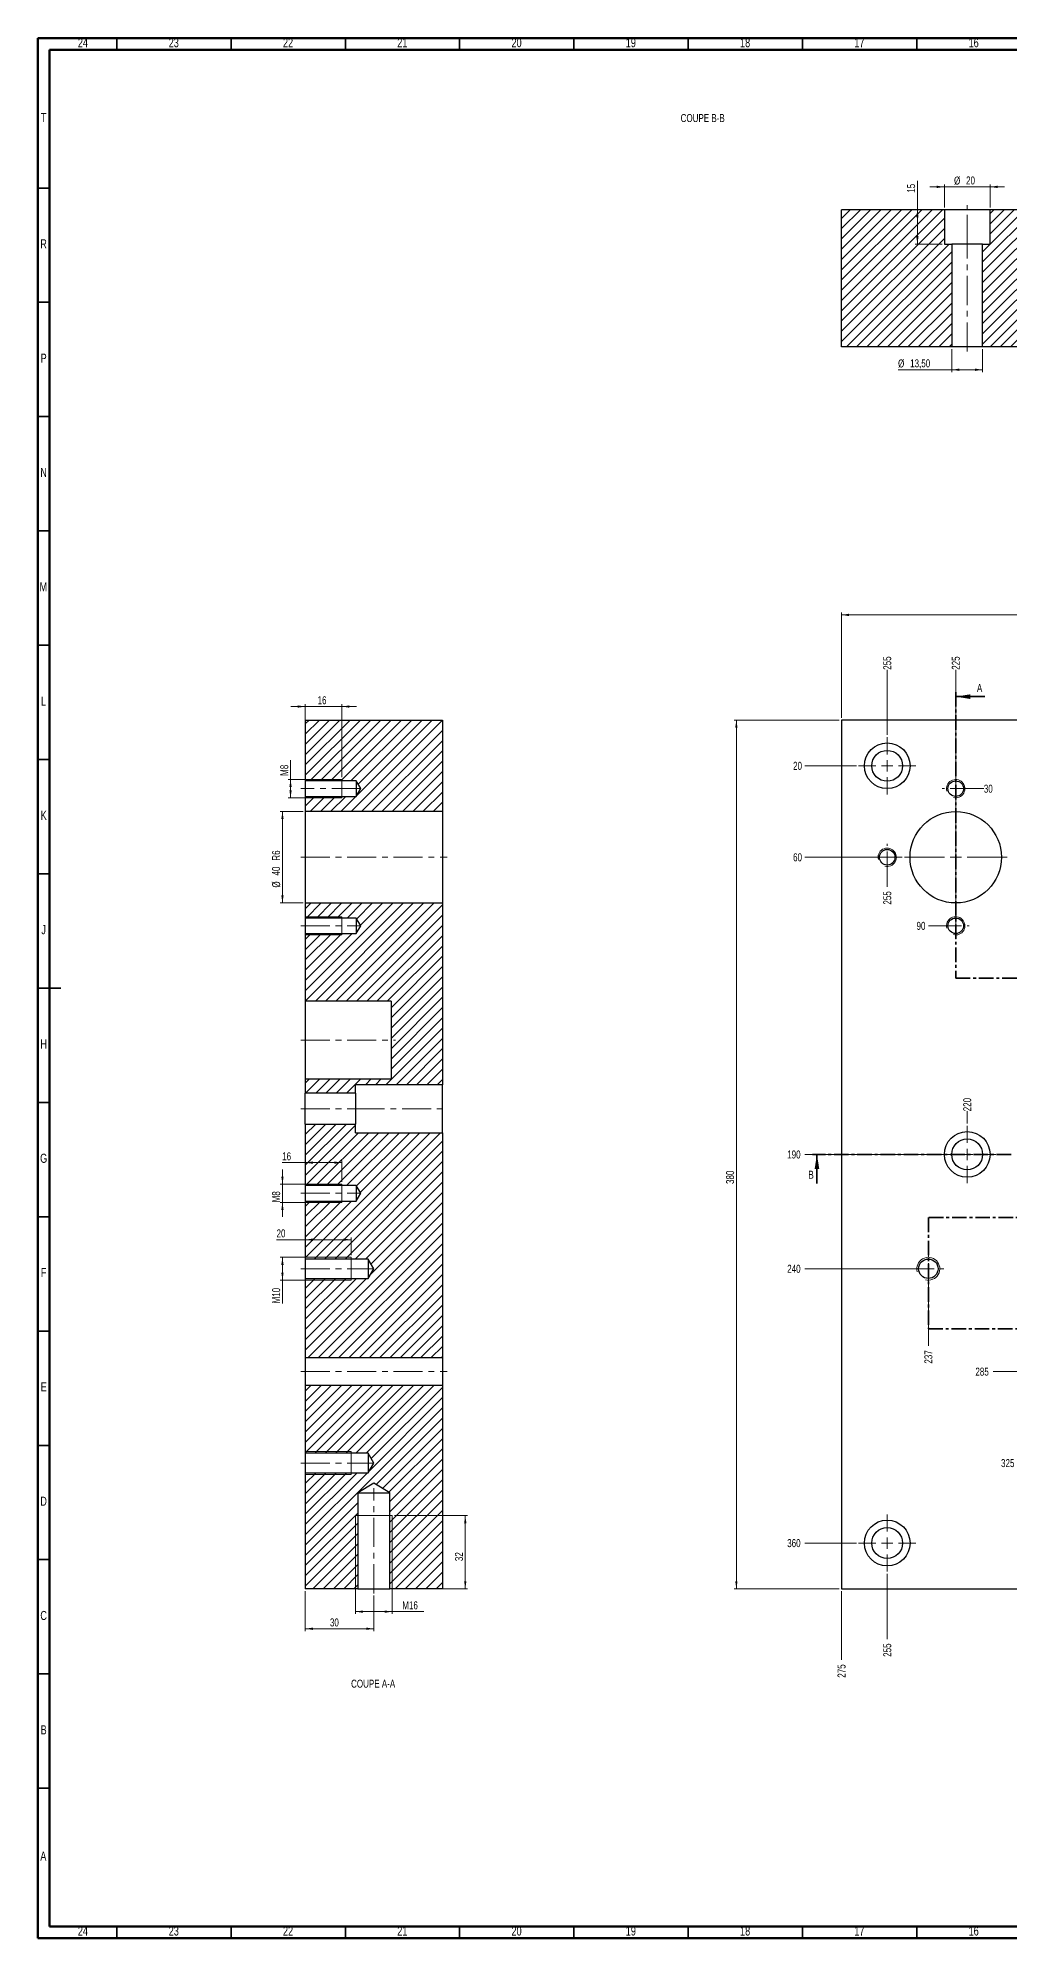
# Model space of a CAD drawing. Header units: millimetres. Extents: x 15 to 1184, y 5 to 836.
# Drawn here: x 15 to 440, y 5 to 836 of the extents above; entities that cross this region are included whole.
import ezdxf

# ---------------------------------------------------------------- set-up
doc = ezdxf.new("R2010")
doc.units = ezdxf.units.MM
doc.linetypes.add('CENTER', pattern=[10.16, 6.35, -1.27, 1.27, -1.27])
doc.linetypes.add('CENTERX2', pattern=[20.32, 12.7, -2.54, 2.54, -2.54])
doc.styles.add('SLDTEXTSTYLE0', font='TXT', dxfattribs={"width": 0.75})
doc.dimstyles.new('SLDDIMSTYLE1', dxfattribs={"dimtxt": 3.5, "dimasz": 3.302, "dimexe": 0, "dimexo": 0.0625, "dimgap": 0.875, "dimtad": 0, "dimtih": 1, "dimtoh": 1, "dimrnd": 1e-09, "dimzin": 12, "dimdsep": 46, "dimtxsty": 'SLDTEXTSTYLE0', "dimblk1": 'NONE', "dimblk2": 'NONE', "dimsah": 1, "dimcen": 0.09, "dimadec": 0, "dimazin": 3, "dimtfac": 1, "dimtofl": 0, "dimtmove": 0, "dimatfit": 3, "dimldrblk": 'NONE', "dimfxl": 1, "dimfrac": 2, "dimtolj": 1, "dimtzin": 12, "dimarcsym": 0})
doc.dimstyles.new('SLDDIMSTYLE2', dxfattribs={"dimtxt": 3.5, "dimasz": 3.302, "dimexe": 0, "dimexo": 0.0625, "dimgap": 0.875, "dimtad": 1, "dimrnd": 1e-09, "dimzin": 12, "dimdsep": 46, "dimtxsty": 'SLDTEXTSTYLE0', "dimsah": 1, "dimcen": 0.09, "dimadec": 0, "dimazin": 3, "dimtfac": 1, "dimtofl": 0, "dimtmove": 0, "dimatfit": 3, "dimfxl": 1, "dimfrac": 2, "dimtolj": 1, "dimtzin": 12, "dimarcsym": 0})
doc.dimstyles.new('SLDDIMSTYLE3', dxfattribs={"dimtxt": 3.5, "dimasz": 3.302, "dimexe": 0, "dimexo": 0.0625, "dimgap": 0.875, "dimtad": 1, "dimrnd": 1e-09, "dimzin": 12, "dimdsep": 46, "dimtxsty": 'SLDTEXTSTYLE0', "dimsah": 1, "dimcen": 0.09, "dimadec": 0, "dimazin": 3, "dimtfac": 1, "dimtmove": 0, "dimatfit": 0, "dimfxl": 1, "dimfrac": 2, "dimtolj": 1, "dimtzin": 12, "dimarcsym": 0})

# ---------------------------------------------------------------- blocks, each defined once
blk = doc.blocks.new('_D_13')
at = {"color": 7, "linetype": 'Continuous', "lineweight": 18}
blk.add_line((421.59, 361.26), (421.59, 366.63), dxfattribs=at)
at = {"color": 7, "linetype": 'Continuous', "lineweight": 18, "insert": (419.85, 366.63), "char_height": 3.5, "attachment_point": 1, "rotation": 90, "style": 'SLDTEXTSTYLE0'}
blk.add_mtext('220', dxfattribs=at)
blk = doc.blocks.new('_None')
blk = doc.blocks.new('_D_14')
at = {"color": 7, "linetype": 'Continuous', "lineweight": 18}
blk.add_line((416.59, 448.76), (416.59, 559.76), dxfattribs=at)
at = {"color": 7, "linetype": 'Continuous', "lineweight": 18, "insert": (414.85, 559.76), "char_height": 3.5, "attachment_point": 1, "rotation": 90, "style": 'SLDTEXTSTYLE0'}
blk.add_mtext('225', dxfattribs=at)
blk = doc.blocks.new('_D_15')
at = {"color": 7, "linetype": 'Continuous', "lineweight": 18}
blk.add_line((404.59, 296.76), (404.59, 263.99), dxfattribs=at)
at = {"color": 7, "linetype": 'Continuous', "lineweight": 18, "insert": (402.85, 256.23), "char_height": 3.5, "attachment_point": 1, "rotation": 90, "style": 'SLDTEXTSTYLE0'}
blk.add_mtext('237', dxfattribs=at)
blk = doc.blocks.new('_D_16')
at = {"color": 7, "linetype": 'Continuous', "lineweight": 18}
blk.add_line((386.59, 531.26), (386.59, 559.76), dxfattribs=at)
at = {"color": 7, "linetype": 'Continuous', "lineweight": 18, "insert": (384.85, 559.76), "char_height": 3.5, "attachment_point": 1, "rotation": 90, "style": 'SLDTEXTSTYLE0'}
blk.add_mtext('255', dxfattribs=at)
blk = doc.blocks.new('_D_17')
at = {"color": 7, "linetype": 'Continuous', "lineweight": 18}
blk.add_line((386.59, 476.76), (386.59, 464.8), dxfattribs=at)
at = {"color": 7, "linetype": 'Continuous', "lineweight": 18, "insert": (384.85, 457.04), "char_height": 3.5, "attachment_point": 1, "rotation": 90, "style": 'SLDTEXTSTYLE0'}
blk.add_mtext('255', dxfattribs=at)
blk = doc.blocks.new('_D_18')
at = {"color": 7, "linetype": 'Continuous', "lineweight": 18}
blk.add_line((386.59, 164.26), (386.59, 135.76), dxfattribs=at)
at = {"color": 7, "linetype": 'Continuous', "lineweight": 18, "insert": (384.85, 128), "char_height": 3.5, "attachment_point": 1, "rotation": 90, "style": 'SLDTEXTSTYLE0'}
blk.add_mtext('255', dxfattribs=at)
blk = doc.blocks.new('_D_19')
at = {"color": 7, "linetype": 'Continuous', "lineweight": 18}
blk.add_line((366.59, 156.76), (366.59, 126.61), dxfattribs=at)
at = {"color": 7, "linetype": 'Continuous', "lineweight": 18, "insert": (364.85, 118.86), "char_height": 3.5, "attachment_point": 1, "rotation": 90, "style": 'SLDTEXTSTYLE0'}
blk.add_mtext('275', dxfattribs=at)
blk = doc.blocks.new('_D_42')
at = {"color": 7, "linetype": 'Continuous', "lineweight": 18}
blk.add_line((373.09, 517.76), (350.59, 517.76), dxfattribs=at)
at = {"color": 7, "linetype": 'Continuous', "lineweight": 18, "insert": (345.41, 519.49), "char_height": 3.5, "attachment_point": 1, "style": 'SLDTEXTSTYLE0'}
blk.add_mtext('20', dxfattribs=at)
blk = doc.blocks.new('_D_44')
at = {"color": 7, "linetype": 'Continuous', "lineweight": 18}
blk.add_line((417.59, 507.76), (428.88, 507.76), dxfattribs=at)
at = {"color": 7, "linetype": 'Continuous', "lineweight": 18, "insert": (428.88, 509.49), "char_height": 3.5, "attachment_point": 1, "style": 'SLDTEXTSTYLE0'}
blk.add_mtext('30', dxfattribs=at)
blk = doc.blocks.new('_D_46')
at = {"color": 7, "linetype": 'Continuous', "lineweight": 18}
blk.add_line((393.09, 477.76), (350.59, 477.76), dxfattribs=at)
at = {"color": 7, "linetype": 'Continuous', "lineweight": 18, "insert": (345.41, 479.49), "char_height": 3.5, "attachment_point": 1, "style": 'SLDTEXTSTYLE0'}
blk.add_mtext('60', dxfattribs=at)
blk = doc.blocks.new('_D_48')
at = {"color": 7, "linetype": 'Continuous', "lineweight": 18}
blk.add_line((415.59, 447.76), (404.59, 447.76), dxfattribs=at)
at = {"color": 7, "linetype": 'Continuous', "lineweight": 18, "insert": (399.41, 449.49), "char_height": 3.5, "attachment_point": 1, "style": 'SLDTEXTSTYLE0'}
blk.add_mtext('90', dxfattribs=at)
blk = doc.blocks.new('_D_57')
at = {"color": 7, "linetype": 'Continuous', "lineweight": 18}
blk.add_line((408.09, 347.76), (350.59, 347.76), dxfattribs=at)
at = {"color": 7, "linetype": 'Continuous', "lineweight": 18, "insert": (342.83, 349.49), "char_height": 3.5, "attachment_point": 1, "style": 'SLDTEXTSTYLE0'}
blk.add_mtext('190', dxfattribs=at)
blk = doc.blocks.new('_D_61')
at = {"color": 7, "linetype": 'Continuous', "lineweight": 18}
blk.add_line((403.59, 297.76), (350.59, 297.76), dxfattribs=at)
at = {"color": 7, "linetype": 'Continuous', "lineweight": 18, "insert": (342.83, 299.49), "char_height": 3.5, "attachment_point": 1, "style": 'SLDTEXTSTYLE0'}
blk.add_mtext('240', dxfattribs=at)
blk = doc.blocks.new('_D_65')
at = {"color": 7, "linetype": 'Continuous', "lineweight": 18}
blk.add_line((457.09, 252.76), (432.94, 252.76), dxfattribs=at)
at = {"color": 7, "linetype": 'Continuous', "lineweight": 18, "insert": (425.18, 254.49), "char_height": 3.5, "attachment_point": 1, "style": 'SLDTEXTSTYLE0'}
blk.add_mtext('285', dxfattribs=at)
blk = doc.blocks.new('_D_69')
at = {"color": 7, "linetype": 'Continuous', "lineweight": 18}
blk.add_line((465.59, 212.76), (444.15, 212.76), dxfattribs=at)
at = {"color": 7, "linetype": 'Continuous', "lineweight": 18, "insert": (436.4, 214.49), "char_height": 3.5, "attachment_point": 1, "style": 'SLDTEXTSTYLE0'}
blk.add_mtext('325', dxfattribs=at)
blk = doc.blocks.new('_D_72')
at = {"color": 7, "linetype": 'Continuous', "lineweight": 18}
blk.add_line((373.09, 177.76), (350.59, 177.76), dxfattribs=at)
at = {"color": 7, "linetype": 'Continuous', "lineweight": 18, "insert": (342.83, 179.49), "char_height": 3.5, "attachment_point": 1, "style": 'SLDTEXTSTYLE0'}
blk.add_mtext('360', dxfattribs=at)
blk = doc.blocks.new('_D_74')
at = {"color": 7, "linetype": 'Continuous', "lineweight": 18}
for p, q in [((366.59, 538.76), (366.59, 584.76)), ((916.59, 583.76), (366.59, 583.76)), ((916.59, 538.76), (916.59, 584.76))]:
    blk.add_line(p, q, dxfattribs=at)
for points in [[(366.59, 583.76), (369.89, 583.25), (369.89, 584.27)], [(916.59, 583.76), (913.28, 584.27), (913.28, 583.25)]]:
    blk.add_solid(points, dxfattribs=at)
at = {"color": 7, "linetype": 'Continuous', "lineweight": 18, "insert": (637.5, 588.27), "char_height": 3.5, "attachment_point": 1, "style": 'SLDTEXTSTYLE0'}
blk.add_mtext('550', dxfattribs=at)
blk = doc.blocks.new('_D_75')
at = {"color": 7, "linetype": 'Continuous', "lineweight": 18}
for p, q in [((365.59, 537.76), (319.59, 537.76)), ((320.59, 537.76), (320.59, 157.76)), ((365.59, 157.76), (319.59, 157.76))]:
    blk.add_line(p, q, dxfattribs=at)
for points in [[(320.59, 537.76), (320.08, 534.46), (321.09, 534.46)], [(320.59, 157.76), (321.09, 161.06), (320.08, 161.06)]]:
    blk.add_solid(points, dxfattribs=at)
at = {"color": 7, "linetype": 'Continuous', "lineweight": 18, "insert": (316.08, 334.83), "char_height": 3.5, "attachment_point": 1, "rotation": 90, "style": 'SLDTEXTSTYLE0'}
blk.add_mtext('380', dxfattribs=at)
blk = doc.blocks.new('SW_CENTERMARKSYMBOL_3')
at = {"color": 0, "linetype": 'Continuous', "lineweight": 0}
for p, q in [((0, 5), (0, 22.5)), ((-5, 0), (-22.5, 0)), ((0, 0), (-2.5, 0)), ((0, 0), (0, 2.5)), ((0, 0), (0, -2.5)), ((0, 0), (2.5, 0)), ((5, 0), (22.5, 0)), ((0, -5), (0, -22.5))]:
    blk.add_line(p, q, dxfattribs=at)
blk = doc.blocks.new('SW_CENTERMARKSYMBOL_6')
at = {"color": 0, "linetype": 'Continuous', "lineweight": 0}
for p, q in [((0, 5), (0, 12.5)), ((-5, 0), (-12.5, 0)), ((0, 0), (-2.5, 0)), ((0, 0), (0, 2.5)), ((0, 0), (0, -2.5)), ((0, 0), (2.5, 0)), ((5, 0), (12.5, 0)), ((0, -5), (0, -12.5))]:
    blk.add_line(p, q, dxfattribs=at)
blk = doc.blocks.new('SW_CENTERMARKSYMBOL_7')
at = {"color": 0, "linetype": 'Continuous', "lineweight": 0}
for p, q in [((0, 5), (0, 12.5)), ((-5, 0), (-12.5, 0)), ((0, 0), (-2.5, 0)), ((0, 0), (0, 2.5)), ((0, 0), (0, -2.5)), ((0, 0), (2.5, 0)), ((5, 0), (12.5, 0)), ((0, -5), (0, -12.5))]:
    blk.add_line(p, q, dxfattribs=at)
blk = doc.blocks.new('SW_CENTERMARKSYMBOL_8')
at = {"color": 0, "linetype": 'Continuous', "lineweight": 0}
for p, q in [((0, 5), (0, 12.5)), ((-5, 0), (-12.5, 0)), ((0, 0), (-2.5, 0)), ((0, 0), (0, 2.5)), ((0, 0), (0, -2.5)), ((0, 0), (2.5, 0)), ((5, 0), (12.5, 0)), ((0, -5), (0, -12.5))]:
    blk.add_line(p, q, dxfattribs=at)
blk = doc.blocks.new('SW_CENTERMARKSYMBOL_13')
at = {"color": 0, "linetype": 'Continuous', "lineweight": 0}
for p, q in [((-5, 0), (-6.75, 0)), ((0, 0), (-2.5, 0)), ((0, 5), (0, 6.75)), ((0, 0), (0, 2.5)), ((0, 0), (0, -2.5)), ((0, 0), (2.5, 0)), ((5, 0), (6.75, 0)), ((0, -5), (0, -6.75))]:
    blk.add_line(p, q, dxfattribs=at)
blk = doc.blocks.new('SW_CENTERMARKSYMBOL_32')
at = {"color": 0, "linetype": 'Continuous', "lineweight": 0}
for p, q in [((-5, 0), (-5.9, 0)), ((0, 0), (-2.5, 0)), ((0, 5), (0, 5.9)), ((0, 0), (0, 2.5)), ((0, 0), (0, -2.5)), ((0, 0), (2.5, 0)), ((5, 0), (5.9, 0)), ((0, -5), (0, -5.9))]:
    blk.add_line(p, q, dxfattribs=at)
blk = doc.blocks.new('SW_CENTERMARKSYMBOL_33')
at = {"color": 0, "linetype": 'Continuous', "lineweight": 0}
for p, q in [((-5, 0), (-5.9, 0)), ((0, 0), (-2.5, 0)), ((0, 5), (0, 5.9)), ((0, 0), (0, 2.5)), ((0, 0), (0, -2.5)), ((0, 0), (2.5, 0)), ((5, 0), (5.9, 0)), ((0, -5), (0, -5.9))]:
    blk.add_line(p, q, dxfattribs=at)
blk = doc.blocks.new('SW_CENTERMARKSYMBOL_35')
at = {"color": 0, "linetype": 'Continuous', "lineweight": 0}
for p, q in [((-5, 0), (-5.9, 0)), ((0, 0), (-2.5, 0)), ((0, 5), (0, 5.9)), ((0, 0), (0, 2.5)), ((0, 0), (0, -2.5)), ((0, 0), (2.5, 0)), ((5, 0), (5.9, 0)), ((0, -5), (0, -5.9))]:
    blk.add_line(p, q, dxfattribs=at)
blk = doc.blocks.new('_D_76')
at = {"color": 7, "linetype": 'Continuous', "lineweight": 18}
for p, q in [((153.97, 188.76), (153.97, 146.76)), ((169.97, 188.76), (169.97, 146.76)), ((169.97, 147.76), (153.97, 147.76)), ((169.97, 147.76), (183.86, 147.76))]:
    blk.add_line(p, q, dxfattribs=at)
for points in [[(153.97, 147.76), (157.27, 147.25), (157.27, 148.27)], [(169.97, 147.76), (166.67, 148.27), (166.67, 147.25)]]:
    blk.add_solid(points, dxfattribs=at)
at = {"color": 7, "linetype": 'Continuous', "lineweight": 18, "insert": (174.4, 152.27), "char_height": 3.5, "attachment_point": 1, "style": 'SLDTEXTSTYLE0'}
blk.add_mtext('M16', dxfattribs=at)
blk = doc.blocks.new('_D_77')
at = {"color": 7, "linetype": 'Continuous', "lineweight": 18}
for p, q in [((170.97, 189.76), (202.97, 189.76)), ((201.97, 157.76), (201.97, 189.76)), ((170.97, 157.76), (202.97, 157.76))]:
    blk.add_line(p, q, dxfattribs=at)
for points in [[(201.97, 189.76), (201.46, 186.46), (202.48, 186.46)], [(201.97, 157.76), (202.48, 161.06), (201.46, 161.06)]]:
    blk.add_solid(points, dxfattribs=at)
at = {"color": 7, "linetype": 'Continuous', "lineweight": 18, "insert": (197.46, 169.85), "char_height": 3.5, "attachment_point": 1, "rotation": 90, "style": 'SLDTEXTSTYLE0'}
blk.add_mtext('32', dxfattribs=at)
blk = doc.blocks.new('_D_78')
at = {"color": 7, "linetype": 'Continuous', "lineweight": 18}
for p, q in [((131.97, 156.76), (131.97, 139.27)), ((161.97, 154.76), (161.97, 139.27)), ((161.97, 140.27), (131.97, 140.27))]:
    blk.add_line(p, q, dxfattribs=at)
for points in [[(131.97, 140.27), (135.27, 139.77), (135.27, 140.78)], [(161.97, 140.27), (158.67, 140.78), (158.67, 139.77)]]:
    blk.add_solid(points, dxfattribs=at)
at = {"color": 7, "linetype": 'Continuous', "lineweight": 18, "insert": (142.75, 144.79), "char_height": 3.5, "attachment_point": 1, "style": 'SLDTEXTSTYLE0'}
blk.add_mtext('30', dxfattribs=at)
blk = doc.blocks.new('_D_79')
at = {"color": 7, "linetype": 'Continuous', "lineweight": 18}
for p, q in [((130.97, 497.76), (120.97, 497.76)), ((121.97, 497.76), (121.97, 457.76)), ((130.97, 457.76), (120.97, 457.76))]:
    blk.add_line(p, q, dxfattribs=at)
for points in [[(121.97, 497.76), (121.46, 494.46), (122.48, 494.46)], [(121.97, 457.76), (122.48, 461.06), (121.46, 461.06)]]:
    blk.add_solid(points, dxfattribs=at)
at = {"color": 7, "linetype": 'Continuous', "lineweight": 18, "char_height": 3.5, "attachment_point": 1, "rotation": 90, "style": 'SLDTEXTSTYLE0'}
for s, insert in [('R6', (117.41, 476.25)), ('%%c', (117.46, 464.48)), ('40', (117.41, 469.76))]:
    blk.add_mtext(s, dxfattribs=dict(at, insert=insert))
blk = doc.blocks.new('_D_80')
at = {"color": 7, "linetype": 'Continuous', "lineweight": 18}
for p, q in [((125.51, 511.76), (125.51, 520.22)), ((146.97, 511.76), (124.51, 511.76)), ((125.51, 503.76), (125.51, 511.76)), ((146.97, 503.76), (124.51, 503.76))]:
    blk.add_line(p, q, dxfattribs=at)
for points in [[(125.51, 511.76), (125, 508.46), (126.02, 508.46)], [(125.51, 503.76), (126.02, 507.06), (125, 507.06)]]:
    blk.add_solid(points, dxfattribs=at)
at = {"color": 7, "linetype": 'Continuous', "lineweight": 18, "insert": (121, 513.35), "char_height": 3.5, "attachment_point": 1, "rotation": 90, "style": 'SLDTEXTSTYLE0'}
blk.add_mtext('M8', dxfattribs=at)
blk = doc.blocks.new('_D_81')
at = {"color": 7, "linetype": 'Continuous', "lineweight": 18}
for p, q in [((131.97, 543.67), (125.62, 543.67)), ((131.97, 512.76), (131.97, 544.67)), ((131.97, 543.67), (147.97, 543.67)), ((147.97, 512.76), (147.97, 544.67)), ((147.97, 543.67), (154.32, 543.67))]:
    blk.add_line(p, q, dxfattribs=at)
for points in [[(131.97, 543.67), (128.67, 544.18), (128.67, 543.17)], [(147.97, 543.67), (151.27, 543.17), (151.27, 544.18)]]:
    blk.add_solid(points, dxfattribs=at)
at = {"color": 7, "linetype": 'Continuous', "lineweight": 18, "insert": (137.35, 548.19), "char_height": 3.5, "attachment_point": 1, "style": 'SLDTEXTSTYLE0'}
blk.add_mtext('16', dxfattribs=at)
blk = doc.blocks.new('_D_82')
at = {"color": 7, "linetype": 'Continuous', "lineweight": 18}
for p, q in [((150.97, 302.76), (120.97, 302.76)), ((121.97, 292.76), (121.97, 302.76)), ((150.97, 292.76), (120.97, 292.76)), ((121.97, 292.76), (121.97, 282.56))]:
    blk.add_line(p, q, dxfattribs=at)
for points in [[(121.97, 302.76), (121.46, 299.46), (122.48, 299.46)], [(121.97, 292.76), (122.48, 296.06), (121.46, 296.06)]]:
    blk.add_solid(points, dxfattribs=at)
at = {"color": 7, "linetype": 'Continuous', "lineweight": 18, "insert": (117.46, 282.56), "char_height": 3.5, "attachment_point": 1, "rotation": 90, "style": 'SLDTEXTSTYLE0'}
blk.add_mtext('M10', dxfattribs=at)
blk = doc.blocks.new('_D_83')
at = {"color": 7, "linetype": 'Continuous', "lineweight": 18}
for p, q in [((131.97, 310.46), (119.39, 310.46)), ((131.97, 303.76), (131.97, 311.46)), ((131.97, 310.46), (151.97, 310.46)), ((151.97, 303.76), (151.97, 311.46))]:
    blk.add_line(p, q, dxfattribs=at)
for points in [[(131.97, 310.46), (135.27, 309.95), (135.27, 310.96)], [(151.97, 310.46), (148.67, 310.96), (148.67, 309.95)]]:
    blk.add_solid(points, dxfattribs=at)
at = {"color": 7, "linetype": 'Continuous', "lineweight": 18, "insert": (119.39, 314.97), "char_height": 3.5, "attachment_point": 1, "style": 'SLDTEXTSTYLE0'}
blk.add_mtext('20', dxfattribs=at)
blk = doc.blocks.new('_D_84')
at = {"color": 7, "linetype": 'Continuous', "lineweight": 18}
for p, q in [((121.97, 334.76), (121.97, 341.11)), ((146.97, 334.76), (120.97, 334.76)), ((121.97, 326.76), (121.97, 334.76)), ((146.97, 326.76), (120.97, 326.76)), ((121.97, 326.76), (121.97, 320.41))]:
    blk.add_line(p, q, dxfattribs=at)
for points in [[(121.97, 334.76), (122.48, 338.06), (121.46, 338.06)], [(121.97, 326.76), (121.46, 323.46), (122.48, 323.46)]]:
    blk.add_solid(points, dxfattribs=at)
at = {"color": 7, "linetype": 'Continuous', "lineweight": 18, "insert": (117.46, 326.78), "char_height": 3.5, "attachment_point": 1, "rotation": 90, "style": 'SLDTEXTSTYLE0'}
blk.add_mtext('M8', dxfattribs=at)
blk = doc.blocks.new('_D_85')
at = {"color": 7, "linetype": 'Continuous', "lineweight": 18}
for p, q in [((131.97, 344.17), (121.85, 344.17)), ((131.97, 335.76), (131.97, 345.17)), ((131.97, 344.17), (147.97, 344.17)), ((147.97, 335.76), (147.97, 345.17))]:
    blk.add_line(p, q, dxfattribs=at)
for points in [[(131.97, 344.17), (135.27, 343.66), (135.27, 344.68)], [(147.97, 344.17), (144.67, 344.68), (144.67, 343.66)]]:
    blk.add_solid(points, dxfattribs=at)
at = {"color": 7, "linetype": 'Continuous', "lineweight": 18, "insert": (121.85, 348.68), "char_height": 3.5, "attachment_point": 1, "style": 'SLDTEXTSTYLE0'}
blk.add_mtext('16', dxfattribs=at)
blk = doc.blocks.new('_D_92')
at = {"color": 7, "linetype": 'Continuous', "lineweight": 18}
for p, q in [((411.59, 771), (405.24, 771)), ((411.59, 762), (411.59, 772)), ((431.59, 771), (411.59, 771)), ((431.59, 762), (431.59, 772)), ((431.59, 771), (437.94, 771))]:
    blk.add_line(p, q, dxfattribs=at)
for points in [[(411.59, 771), (408.28, 771.51), (408.28, 770.49)], [(431.59, 771), (434.89, 770.49), (434.89, 771.51)]]:
    blk.add_solid(points, dxfattribs=at)
at = {"color": 7, "linetype": 'Continuous', "lineweight": 18, "char_height": 3.5, "attachment_point": 1, "style": 'SLDTEXTSTYLE0'}
for s, insert in [('%%c', (415.83, 775.51)), ('20', (421.1, 775.56))]:
    blk.add_mtext(s, dxfattribs=dict(at, insert=insert))
blk = doc.blocks.new('_D_93')
at = {"color": 7, "linetype": 'Continuous', "lineweight": 18}
for p, q in [((399.8, 761), (399.8, 773.58)), ((399.8, 761), (399.8, 746)), ((410.59, 746), (398.8, 746))]:
    blk.add_line(p, q, dxfattribs=at)
for points in [[(399.8, 761), (399.29, 757.7), (400.31, 757.7)], [(399.8, 746), (400.31, 749.3), (399.29, 749.3)]]:
    blk.add_solid(points, dxfattribs=at)
at = {"color": 7, "linetype": 'Continuous', "lineweight": 18, "insert": (395.29, 768.41), "char_height": 3.5, "attachment_point": 1, "rotation": 90, "style": 'SLDTEXTSTYLE0'}
blk.add_mtext('15', dxfattribs=at)
blk = doc.blocks.new('_D_94')
at = {"color": 7, "linetype": 'Continuous', "lineweight": 18}
for p, q in [((414.84, 700), (414.84, 690)), ((428.34, 700), (428.34, 690)), ((414.84, 691), (391.34, 691)), ((414.84, 691), (428.34, 691))]:
    blk.add_line(p, q, dxfattribs=at)
for points in [[(414.84, 691), (418.14, 690.49), (418.14, 691.51)], [(428.34, 691), (425.03, 691.51), (425.03, 690.49)]]:
    blk.add_solid(points, dxfattribs=at)
at = {"color": 7, "linetype": 'Continuous', "lineweight": 18, "char_height": 3.5, "attachment_point": 1, "style": 'SLDTEXTSTYLE0'}
for s, insert in [('%%c', (391.34, 695.51)), ('13,50', (396.62, 695.56))]:
    blk.add_mtext(s, dxfattribs=dict(at, insert=insert))

msp = doc.modelspace()

# ---------------------------------------------------------------- hatches: boundary and pattern name
at = {"linetype": 'Continuous', "lineweight": 18}
h = msp.add_hatch(dxfattribs=at)
h.set_pattern_fill('ANSI31', style=0)
h.paths.add_polyline_path([(366.587, 760.997), (366.587, 700.997), (414.837, 700.997), (414.837, 745.997), (411.587, 745.997), (411.587, 760.997)], flags=0)
h = msp.add_hatch(dxfattribs=at)
h.set_pattern_fill('ANSI31', style=0)
h.paths.add_polyline_path([(428.337, 700.997), (460.587, 700.997), (460.587, 760.997), (431.587, 760.997), (431.587, 745.997), (428.337, 745.997)], flags=0)
h = msp.add_hatch(dxfattribs=at)
h.set_pattern_fill('ANSI31', style=0)
h.paths.add_polyline_path([(131.971, 497.759), (191.971, 497.759), (191.971, 537.759), (131.971, 537.759), (131.971, 511.159), (154.221, 511.159), (156.264, 507.759), (154.221, 504.359), (131.971, 504.359)], flags=0)
h = msp.add_hatch(dxfattribs=at)
h.set_pattern_fill('ANSI31', style=0)
h.paths.add_polyline_path([(154.221, 444.359), (131.971, 444.359), (131.971, 414.759), (169.471, 414.759), (169.471, 380.759), (131.971, 380.759), (131.971, 374.509), (153.971, 374.509), (153.971, 378.259), (191.971, 378.259), (191.971, 457.759), (131.971, 457.759), (131.971, 451.159), (154.221, 451.159), (156.264, 447.759)], flags=0)
h = msp.add_hatch(dxfattribs=at)
h.set_pattern_fill('ANSI31', style=0)
h.paths.add_polyline_path([(153.971, 361.009), (131.971, 361.009), (131.971, 334.159), (154.221, 334.159), (156.264, 330.759), (154.221, 327.359), (131.971, 327.359), (131.971, 302.009), (159.471, 302.009), (162.025, 297.759), (159.471, 293.509), (131.971, 293.509), (131.971, 258.759), (191.971, 258.759), (191.971, 357.259), (153.971, 357.259)], flags=0)
h = msp.add_hatch(dxfattribs=at)
h.set_pattern_fill('ANSI31', style=0)
h.paths.add_polyline_path([(159.471, 208.509), (131.971, 208.509), (131.971, 157.759), (154.971, 157.759), (154.971, 199.759), (161.971, 203.965), (168.971, 199.759), (168.971, 157.759), (191.971, 157.759), (191.971, 246.759), (131.971, 246.759), (131.971, 217.009), (159.471, 217.009), (162.025, 212.759)], flags=0)

# ---------------------------------------------------------------- linework, layer by layer
at = {"color": 7, "linetype": 'Continuous', "lineweight": 70}
for p, q in [((15, 5), (15, 836)), ((15, 836), (1184, 836)), ((20, 10), (20, 831)), ((20, 831), (1179, 831)), ((1179, 10), (20, 10)), ((1184, 5), (15, 5))]:
    msp.add_line(p, q, dxfattribs=at)
at = {"color": 7, "linetype": 'Continuous', "lineweight": 35}
for p, q in [((49.5, 831), (49.5, 836)), ((99.5, 831), (99.5, 836)), ((149.5, 831), (149.5, 836)), ((199.5, 831), (199.5, 836)), ((249.5, 831), (249.5, 836)), ((299.5, 831), (299.5, 836)), ((349.5, 831), (349.5, 836)), ((399.5, 831), (399.5, 836)), ((20, 770.5), (15, 770.5)), ((20, 720.5), (15, 720.5)), ((20, 670.5), (15, 670.5)), ((20, 620.5), (15, 620.5)), ((20, 570.5), (15, 570.5)), ((429.287, 548.006), (416.587, 548.006)), ((20, 520.5), (15, 520.5)), ((20, 470.5), (15, 470.5)), ((14.999, 420.5), (25.001, 420.5)), ((20, 420.5), (15, 420.5)), ((20, 370.5), (15, 370.5)), ((355.847, 335.059), (355.847, 347.759)), ((20, 320.5), (15, 320.5)), ((20, 270.5), (15, 270.5)), ((20, 220.5), (15, 220.5)), ((20, 170.5), (15, 170.5)), ((20, 120.5), (15, 120.5)), ((20, 70.5), (15, 70.5)), ((49.5, 10), (49.5, 5)), ((99.5, 10), (99.5, 5)), ((149.5, 10), (149.5, 5)), ((199.5, 10), (199.5, 5)), ((249.5, 10), (249.5, 5)), ((299.5, 10), (299.5, 5)), ((349.5, 10), (349.5, 5)), ((399.5, 10), (399.5, 5))]:
    msp.add_line(p, q, dxfattribs=at)
at = {"color": 7, "linetype": 'Continuous', "lineweight": 25}
for p, q in [((411.587, 760.997), (366.587, 760.997)), ((366.587, 700.997), (366.587, 760.997)), ((411.587, 760.997), (411.587, 745.997)), ((431.587, 760.997), (411.587, 760.997)), ((431.587, 745.997), (431.587, 760.997)), ((460.587, 760.997), (431.587, 760.997)), ((411.587, 745.997), (414.837, 745.997)), ((414.837, 745.997), (414.837, 700.997)), ((428.337, 745.997), (414.837, 745.997)), ((428.337, 700.997), (428.337, 745.997)), ((428.337, 745.997), (431.587, 745.997)), ((414.837, 700.997), (366.587, 700.997)), ((428.337, 700.997), (414.837, 700.997)), ((460.587, 700.997), (428.337, 700.997)), ((131.971, 537.759), (131.971, 511.159)), ((131.971, 537.759), (191.971, 537.759)), ((191.971, 537.759), (191.971, 497.759)), ((916.587, 537.759), (366.587, 537.759)), ((366.587, 537.759), (366.587, 157.759)), ((154.221, 511.159), (131.971, 511.159)), ((131.971, 511.159), (131.971, 504.359)), ((156.264, 507.759), (154.221, 511.159)), ((154.221, 511.159), (154.221, 504.359)), ((154.221, 504.359), (156.264, 507.759)), ((131.971, 504.359), (131.971, 497.759)), ((131.971, 504.359), (154.221, 504.359)), ((191.971, 497.759), (131.971, 497.759)), ((131.971, 497.759), (131.971, 457.759)), ((191.971, 497.759), (191.971, 457.759)), ((131.971, 457.759), (131.971, 451.159)), ((131.971, 457.759), (191.971, 457.759)), ((191.971, 457.759), (191.971, 378.259)), ((154.221, 451.159), (131.971, 451.159)), ((131.971, 451.159), (131.971, 444.359)), ((156.264, 447.759), (154.221, 451.159)), ((154.221, 451.159), (154.221, 444.359)), ((131.971, 444.359), (131.971, 414.759)), ((131.971, 444.359), (154.221, 444.359)), ((154.221, 444.359), (156.264, 447.759)), ((169.471, 414.759), (131.971, 414.759)), ((131.971, 414.759), (131.971, 380.759)), ((169.471, 414.759), (169.471, 380.759)), ((131.971, 380.759), (131.971, 374.509)), ((131.971, 380.759), (169.471, 380.759)), ((153.971, 374.509), (131.971, 374.509)), ((131.971, 361.009), (131.971, 374.509)), ((191.971, 378.259), (153.971, 378.259)), ((153.971, 374.509), (153.971, 378.259)), ((153.971, 374.509), (153.971, 361.009)), ((191.971, 357.259), (191.971, 378.259)), ((131.971, 361.009), (131.971, 334.159)), ((131.971, 361.009), (153.971, 361.009)), ((153.971, 357.259), (153.971, 361.009)), ((153.971, 357.259), (191.971, 357.259)), ((191.971, 357.259), (191.971, 258.759)), ((154.221, 334.159), (131.971, 334.159)), ((131.971, 334.159), (131.971, 327.359)), ((156.264, 330.759), (154.221, 334.159)), ((154.221, 334.159), (154.221, 327.359)), ((131.971, 327.359), (131.971, 302.009)), ((131.971, 327.359), (154.221, 327.359)), ((154.221, 327.359), (156.264, 330.759)), ((159.471, 302.009), (131.971, 302.009)), ((131.971, 302.009), (131.971, 293.509)), ((162.025, 297.759), (159.471, 302.009)), ((159.471, 302.009), (159.471, 293.509)), ((131.971, 293.509), (131.971, 258.759)), ((131.971, 293.509), (159.471, 293.509)), ((159.471, 293.509), (162.025, 297.759)), ((191.971, 258.759), (131.971, 258.759)), ((131.971, 258.759), (131.971, 246.759)), ((191.971, 258.759), (191.971, 246.759)), ((131.971, 246.759), (131.971, 217.009)), ((131.971, 246.759), (191.971, 246.759)), ((191.971, 246.759), (191.971, 157.759)), ((159.471, 217.009), (131.971, 217.009)), ((131.971, 217.009), (131.971, 208.509)), ((162.025, 212.759), (159.471, 217.009)), ((159.471, 217.009), (159.471, 208.509)), ((131.971, 208.509), (131.971, 157.759)), ((131.971, 208.509), (159.471, 208.509)), ((159.471, 208.509), (162.025, 212.759)), ((161.971, 203.965), (154.971, 199.759)), ((154.971, 199.759), (154.971, 157.759)), ((154.971, 199.759), (168.971, 199.759)), ((168.971, 199.759), (161.971, 203.965)), ((168.971, 157.759), (168.971, 199.759)), ((154.971, 157.759), (131.971, 157.759)), ((154.971, 157.759), (168.971, 157.759)), ((191.971, 157.759), (168.971, 157.759)), ((366.587, 157.759), (916.587, 157.759))]:
    msp.add_line(p, q, dxfattribs=at)
at = {"color": 7, "linetype": 'CENTERX2', "lineweight": 18}
for p, q in [((421.587, 745.997), (421.587, 762.997)), ((421.587, 698.997), (421.587, 747.997)), ((421.587, 698.997), (421.587, 745.997)), ((156.221, 507.759), (129.971, 507.759)), ((129.971, 477.759), (193.971, 477.759)), ((129.971, 447.759), (156.221, 447.759)), ((129.971, 397.759), (171.471, 397.759)), ((129.971, 367.759), (153.971, 367.759)), ((153.971, 367.759), (193.971, 367.759)), ((129.971, 330.759), (156.221, 330.759)), ((129.971, 297.759), (161.471, 297.759)), ((129.971, 252.759), (193.971, 252.759)), ((129.971, 212.759), (161.471, 212.759)), ((161.971, 155.759), (161.971, 201.759))]:
    msp.add_line(p, q, dxfattribs=at)
at = {"color": 7, "linetype": 'CENTER', "lineweight": 35}
for p, q in [((416.587, 550.006), (416.587, 424.823)), ((416.587, 424.823), (524.587, 424.823)), ((440.819, 347.759), (353.847, 347.759)), ((563.587, 320.176), (404.587, 320.176)), ((404.587, 320.176), (404.587, 271.434)), ((404.587, 271.434), (466.587, 271.434))]:
    msp.add_line(p, q, dxfattribs=at)
at = {"color": 7, "linetype": 'Continuous', "lineweight": 18}
for p, q in [((147.971, 511.759), (131.971, 511.759)), ((147.971, 511.159), (147.971, 511.759)), ((131.971, 503.759), (147.971, 503.759)), ((147.971, 503.759), (147.971, 504.359)), ((147.971, 451.759), (131.971, 451.759)), ((147.971, 451.159), (147.971, 451.759)), ((131.971, 443.759), (147.971, 443.759)), ((147.971, 443.759), (147.971, 444.359)), ((147.971, 334.759), (131.971, 334.759)), ((147.971, 334.159), (147.971, 334.759)), ((131.971, 326.759), (147.971, 326.759)), ((147.971, 326.759), (147.971, 327.359)), ((151.971, 302.759), (131.971, 302.759)), ((151.971, 302.009), (151.971, 302.759)), ((131.971, 292.759), (151.971, 292.759)), ((151.971, 292.759), (151.971, 293.509)), ((151.971, 217.759), (131.971, 217.759)), ((151.971, 217.009), (151.971, 217.759)), ((151.971, 207.759), (151.971, 208.509)), ((131.971, 207.759), (151.971, 207.759)), ((153.971, 189.759), (153.971, 157.759)), ((154.971, 189.759), (153.971, 189.759)), ((168.971, 189.759), (154.971, 189.759)), ((169.971, 189.759), (168.971, 189.759)), ((169.971, 157.759), (169.971, 189.759))]:
    msp.add_line(p, q, dxfattribs=at)
at = {"color": 7, "linetype": 'Continuous', "lineweight": 18, "flags": 128}
for points in [[(147.971, 504.359), (147.971, 504.564), (147.971, 505.154), (147.971, 506.059), (147.971, 507.168), (147.971, 508.349), (147.971, 509.459), (147.971, 510.363), (147.971, 510.954), (147.971, 511.159)], [(147.971, 444.359), (147.971, 444.564), (147.971, 445.154), (147.971, 446.059), (147.971, 447.168), (147.971, 448.349), (147.971, 449.459), (147.971, 450.363), (147.971, 450.954), (147.971, 451.159)], [(147.971, 327.359), (147.971, 327.564), (147.971, 328.154), (147.971, 329.059), (147.971, 330.168), (147.971, 331.349), (147.971, 332.459), (147.971, 333.363), (147.971, 333.954), (147.971, 334.159)], [(151.971, 293.509), (151.971, 293.717), (151.971, 294.321), (151.971, 295.261), (151.971, 296.446), (151.971, 297.759), (151.971, 299.072), (151.971, 300.257), (151.971, 301.197), (151.971, 301.801), (151.971, 302.009)], [(151.971, 208.509), (151.971, 208.717), (151.971, 209.321), (151.971, 210.261), (151.971, 211.446), (151.971, 212.759), (151.971, 214.072), (151.971, 215.257), (151.971, 216.197), (151.971, 216.801), (151.971, 217.009)]]:
    msp.add_lwpolyline(points, dxfattribs=at)
at = {"color": 7, "linetype": 'Continuous', "lineweight": 25}
for centre, radius in [((386.587, 517.759), 10), ((386.587, 517.759), 6.75), ((416.587, 507.759), 3.4), ((416.587, 477.759), 20), ((386.587, 477.759), 3.4), ((416.587, 447.759), 3.4), ((421.587, 347.759), 10), ((421.587, 347.759), 6.75), ((404.587, 297.759), 4.25), ((386.587, 177.759), 10), ((386.587, 177.759), 6.75)]:
    msp.add_circle(centre, radius, dxfattribs=at)
at = {"color": 7, "linetype": 'Continuous', "lineweight": 18}
for centre, radius in [((416.587, 507.759), 4), ((386.587, 477.759), 4), ((416.587, 447.759), 4), ((404.587, 297.759), 5)]:
    msp.add_arc(centre, radius, 255, 195, dxfattribs=at)
at = {"color": 7, "linetype": 'Continuous', "lineweight": 35}
for points in [[(416.587, 548.006), (422.937, 546.99), (422.937, 549.022)], [(355.847, 347.759), (354.831, 341.409), (356.863, 341.409)]]:
    msp.add_solid(points, dxfattribs=at)

# ---------------------------------------------------------------- block references
at = {"color": 7, "linetype": 'Continuous', "lineweight": 0}
for name, p in [('SW_CENTERMARKSYMBOL_6', (386.587, 517.759)), ('SW_CENTERMARKSYMBOL_35', (416.587, 507.759)), ('SW_CENTERMARKSYMBOL_3', (416.587, 477.759)), ('SW_CENTERMARKSYMBOL_32', (386.587, 477.759)), ('SW_CENTERMARKSYMBOL_33', (416.587, 447.759)), ('SW_CENTERMARKSYMBOL_7', (421.587, 347.759)), ('SW_CENTERMARKSYMBOL_13', (404.587, 297.759)), ('SW_CENTERMARKSYMBOL_8', (386.587, 177.759))]:
    msp.add_blockref(name, p, dxfattribs=at)

# ---------------------------------------------------------------- texts
at = {"color": 7, "linetype": 'Continuous', "lineweight": 0, "attachment_point": 2, "style": 'SLDTEXTSTYLE0'}
for s, insert, char_height in [('24', (34.67, 836.06), 3.9688), ('23', (74.42, 836.06), 3.9688), ('22', (124.42, 836.06), 3.9688), ('21', (174.42, 836.06), 3.9688), ('20', (224.42, 836.06), 3.9688), ('19', (274.42, 836.06), 3.9688), ('18', (324.42, 836.06), 3.9688), ('17', (374.42, 836.06), 3.9688), ('16', (424.42, 836.06), 3.9688), ('T', (17.488, 803.31), 3.969), ('COUPE B-B', (305.854, 802.856), 3.5), ('R', (17.444, 748.06), 3.969), ('P', (17.485, 698.06), 3.969), ('N', (17.464, 648.06), 3.969), ('M', (17.362, 598.06), 3.969), ('L', (17.455, 548.06), 3.969), ('K', (17.489, 498.06), 3.969), ('J', (17.465, 448.06), 3.969), ('H', (17.49, 398.06), 3.969), ('G', (17.487, 348.06), 3.969), ('F', (17.458, 298.06), 3.969), ('E', (17.508, 248.06), 3.969), ('D', (17.453, 198.06), 3.969), ('C', (17.459, 148.06), 3.969), ('COUPE A-A', (161.647, 117.995), 3.5), ('B', (17.471, 98.06), 3.969), ('A', (17.34, 42.81), 3.969), ('24', (34.67, 10.06), 3.9688), ('23', (74.42, 10.06), 3.9688), ('22', (124.42, 10.06), 3.9688), ('21', (174.42, 10.06), 3.9688), ('20', (224.42, 10.06), 3.9688), ('19', (274.42, 10.06), 3.9688), ('18', (324.42, 10.06), 3.9688), ('17', (374.42, 10.06), 3.9688), ('16', (424.42, 10.06), 3.9688)]:
    msp.add_mtext(s, dxfattribs=dict(at, insert=insert, char_height=char_height))
at = {"color": 7, "linetype": 'Continuous', "char_height": 3.5, "attachment_point": 1, "style": 'SLDTEXTSTYLE0'}
for s, insert in [('A', (425.843, 553.563)), ('B', (352.106, 340.616))]:
    msp.add_mtext(s, dxfattribs=dict(at, insert=insert))

# ---------------------------------------------------------------- dimensions: what is measured, and where the dimension line sits
at = {"color": 7, "linetype": 'Continuous', "lineweight": 18}
for base, p1, p2, picture, middle in [((399.802, 745.997), (411.587, 760.997), (411.587, 745.997), '_D_93', (399.802, 770.997)), ((320.587, 157.759), (366.587, 537.759), (366.587, 157.759), '_D_75', (320.587, 338.713)), ((201.971, 189.759), (169.971, 157.759), (169.971, 189.759), '_D_77', (201.971, 172.434))]:
    dim = msp.add_linear_dim(base=base, p1=p1, p2=p2, angle=90, dimstyle='SLDDIMSTYLE2', dxfattribs=at)
    dim.commit()
    dim.dimension.update_dxf_attribs({"geometry": picture, "text_midpoint": middle, "dimtype": 160})
for base, p1, p2, text, dimstyle, picture, middle in [((411.587, 770.997), (431.587, 760.997), (411.587, 760.997), '%%c<>', 'SLDDIMSTYLE3', '_D_92', (421.051, 770.997)), ((428.337, 690.997), (414.837, 700.997), (428.337, 700.997), '%%c<>', 'SLDDIMSTYLE2', '_D_94', (399.802, 690.997)), ((153.971, 147.759), (169.971, 189.759), (153.971, 189.759), 'M16', 'SLDDIMSTYLE2', '_D_76', (179.133, 147.759))]:
    dim = msp.add_linear_dim(base=base, p1=p1, p2=p2, text=text, dimstyle=dimstyle, dxfattribs=at)
    dim.commit()
    dim.dimension.update_dxf_attribs({"geometry": picture, "text_midpoint": middle, "dimtype": 160})
for base, p1, p2, dimstyle, picture, middle in [((366.587, 583.759), (916.587, 537.759), (366.587, 537.759), 'SLDDIMSTYLE2', '_D_74', (641.38, 583.759)), ((147.971, 543.673), (131.971, 511.759), (147.971, 511.759), 'SLDDIMSTYLE3', '_D_81', (139.937, 543.673)), ((147.971, 344.172), (131.971, 334.759), (147.971, 334.759), 'SLDDIMSTYLE2', '_D_85', (124.433, 344.172)), ((151.971, 310.457), (131.971, 302.759), (151.971, 302.759), 'SLDDIMSTYLE2', '_D_83', (121.971, 310.457)), ((131.971, 140.275), (161.971, 155.759), (131.971, 157.759), 'SLDDIMSTYLE2', '_D_78', (145.333, 140.275))]:
    dim = msp.add_linear_dim(base=base, p1=p1, p2=p2, dimstyle=dimstyle, dxfattribs=at)
    dim.commit()
    dim.dimension.update_dxf_attribs({"geometry": picture, "text_midpoint": middle, "dimtype": 160})
for feature_location, offset, dtype, origin, picture, middle in [((386.587, 530.259), (0, 29.5), 1, (641.587, 165.259), '_D_16', (386.587, 563.638)), ((416.587, 447.759), (0, 112), 1, (641.587, 165.259), '_D_14', (416.587, 563.638)), ((409.087, 347.759), (-58.5, 0), 0, (916.587, 537.759), '_D_57', (346.708, 347.759)), ((404.587, 297.759), (-54, 0), 0, (916.587, 537.759), '_D_61', (346.708, 297.759)), ((374.087, 177.759), (-23.5, 0), 0, (916.587, 537.759), '_D_72', (346.708, 177.759)), ((374.087, 517.759), (-23.5, 0), 0, (916.587, 537.759), '_D_42', (348.001, 517.759)), ((394.087, 477.759), (-43.5, 0), 0, (916.587, 537.759), '_D_46', (348.001, 477.759)), ((416.587, 447.759), (-12, 0), 0, (916.587, 537.759), '_D_48', (402.001, 447.759)), ((416.587, 507.759), (12.295, 0), 0, (916.587, 537.759), '_D_44', (431.468, 507.759)), ((458.087, 252.759), (-25.15, 0), 0, (916.587, 537.759), '_D_65', (429.057, 252.759)), ((466.587, 212.759), (-22.432, 0), 0, (916.587, 537.759), '_D_69', (440.276, 212.759)), ((386.587, 477.759), (0, -12.961), 1, (641.587, 165.259), '_D_17', (386.587, 460.919)), ((421.587, 360.259), (0, 6.367), 1, (641.587, 165.259), '_D_13', (421.587, 370.505)), ((404.587, 297.759), (0, -33.771), 1, (641.587, 165.259), '_D_15', (404.587, 260.109)), ((366.587, 157.759), (0, -31.145), 1, (641.587, 165.259), '_D_19', (366.587, 122.735)), ((386.587, 165.259), (0, -29.5), 1, (641.587, 165.259), '_D_18', (386.587, 131.88))]:
    dim = msp.add_ordinate_dim(feature_location=feature_location, offset=offset, dtype=dtype, origin=origin, dimstyle='SLDDIMSTYLE1', dxfattribs=at)
    dim.commit()
    dim.dimension.update_dxf_attribs({"geometry": picture, "text_midpoint": middle})
for base, p1, p2, text, dimstyle, picture, middle in [((125.511, 511.759), (147.971, 503.759), (147.971, 511.759), 'M8', 'SLDDIMSTYLE2', '_D_80', (125.511, 516.786)), ((121.971, 457.759), (131.971, 497.759), (131.971, 457.759), '%%c<> R6', 'SLDDIMSTYLE2', '_D_79', (121.971, 473.067)), ((121.971, 334.759), (147.971, 326.759), (147.971, 334.759), 'M8', 'SLDDIMSTYLE3', '_D_84', (121.971, 330.218)), ((121.971, 302.759), (151.971, 292.759), (151.971, 302.759), 'M10', 'SLDDIMSTYLE2', '_D_82', (121.971, 287.288))]:
    dim = msp.add_linear_dim(base=base, p1=p1, p2=p2, angle=90, text=text, dimstyle=dimstyle, dxfattribs=at)
    dim.commit()
    dim.dimension.update_dxf_attribs({"geometry": picture, "text_midpoint": middle, "dimtype": 160})

doc.saveas('drawing.dxf')
